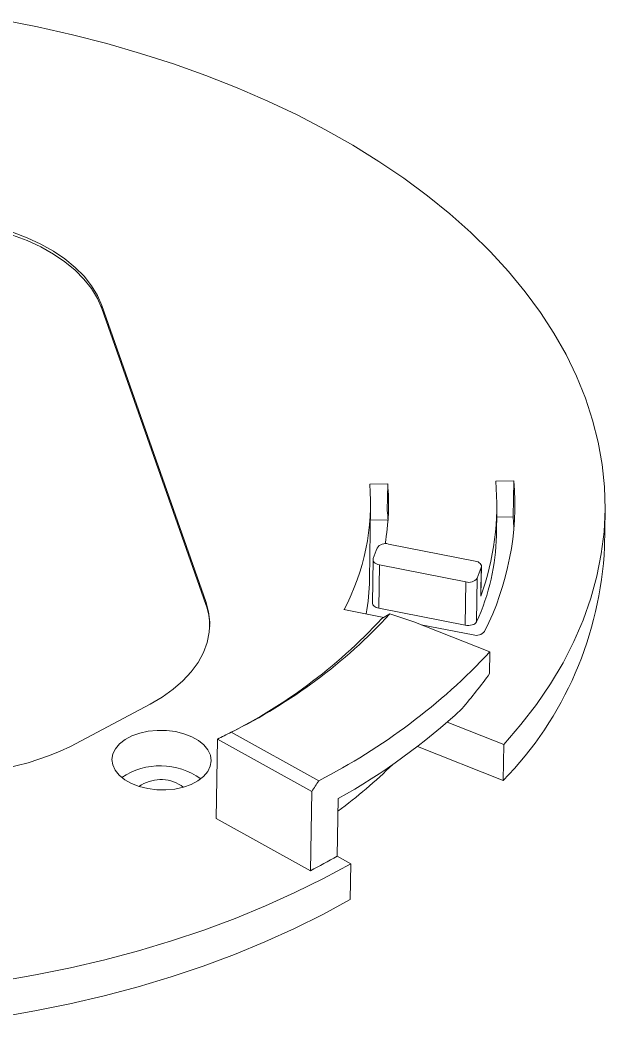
# Model space of a CAD drawing. Header units: inches. Extents: x 1848 to 4019, y 409 to 905.
# Drawn here: x 3776.84 to 3796.3, y 487.07 to 520.24 of the extents above; entities that cross this region are included whole.
import ezdxf

# ---------------------------------------------------------------- set-up
doc = ezdxf.new("R2010")
doc.units = ezdxf.units.IN

msp = doc.modelspace()

# ---------------------------------------------------------------- linework, layer by layer
at = {"color": 7, "linetype": 'Continuous', "lineweight": 15}
for p, q in [((3779.556, 510.74), (3779.555, 510.644)), ((3783.017, 500.799), (3779.555, 510.644)), ((3783.019, 500.895), (3779.556, 510.74)), ((3793.262, 504.91), (3792.663, 504.896)), ((3793.243, 503.712), (3793.262, 504.91)), ((3789.068, 504.811), (3788.469, 504.797)), ((3789.055, 503.92), (3789.068, 504.811)), ((3788.462, 501.629), (3788.499, 504.024)), ((3792.685, 503.083), (3792.699, 503.959)), ((3796.279, 502.705), (3796.298, 503.903)), ((3788.492, 503.601), (3789.079, 503.614)), ((3792.694, 503.699), (3793.243, 503.712)), ((3793.243, 503.712), (3793.269, 503.351)), ((3791.976, 502.24), (3789.097, 502.805)), ((3788.581, 502.285), (3788.559, 500.833)), ((3788.793, 502.109), (3788.77, 500.672)), ((3788.793, 502.109), (3791.665, 501.545)), ((3792.166, 501.07), (3792.181, 502.028)), ((3792.172, 501.106), (3792.187, 502.064)), ((3791.643, 500.108), (3791.665, 501.545)), ((3792.045, 501.672), (3792.023, 500.212)), ((3783.017, 500.799), (3783.019, 500.895)), ((3787.615, 500.623), (3788.938, 500.363)), ((3791.643, 500.108), (3788.77, 500.672)), ((3788.872, 500.326), (3789.141, 500.478)), ((3789.936, 500.216), (3789.141, 500.478)), ((3792.471, 499.216), (3789.936, 500.216)), ((3790.179, 500.12), (3791.912, 499.78)), ((3792.459, 498.497), (3792.471, 499.216)), ((3778.516, 496.07), (3781.164, 497.479)), ((3792.932, 496.141), (3791.05, 496.884)), ((3783.862, 496.544), (3786.773, 494.931)), ((3783.403, 496.313), (3783.362, 493.678)), ((3786.544, 494.573), (3783.403, 496.313)), ((3790.056, 496.071), (3792.914, 494.943)), ((3792.932, 496.141), (3792.914, 494.943)), ((3782.196, 494.775), (3782.27, 494.717)), ((3786.544, 494.573), (3786.502, 491.938)), ((3787.42, 494.336), (3787.391, 492.42)), ((3783.362, 493.678), (3786.502, 491.938)), ((3787.391, 492.42), (3787.837, 492.172)), ((3787.818, 490.975), (3787.837, 492.172))]:
    msp.add_line(p, q, dxfattribs=at)
at = {"color": 7, "linetype": 'Continuous', "lineweight": 15, "flags": 128}
for points in [[(3776.236, 520.239), (3777.418, 520.008), (3778.583, 519.745), (3779.728, 519.452), (3780.851, 519.128), (3781.949, 518.774), (3783.021, 518.391), (3784.064, 517.98), (3785.076, 517.542), (3786.055, 517.077), (3787, 516.587), (3787.907, 516.071), (3788.776, 515.533), (3789.605, 514.971), (3790.392, 514.389), (3791.135, 513.786), (3791.832, 513.164), (3792.484, 512.524), (3793.088, 511.868), (3793.642, 511.197), (3794.147, 510.512), (3794.6, 509.815), (3795.001, 509.106), (3795.35, 508.388), (3795.645, 507.662), (3795.885, 506.929), (3796.072, 506.191), (3796.203, 505.449), (3796.278, 504.705), (3796.299, 503.96), (3796.264, 503.216), (3796.173, 502.474), (3796.028, 501.736), (3795.827, 501.003), (3795.572, 500.277), (3795.263, 499.559), (3794.9, 498.851), (3794.485, 498.153), (3794.018, 497.468), (3793.5, 496.797), (3792.932, 496.141)], [(3775.542, 513.464), (3776.076, 513.337), (3776.589, 513.18), (3777.075, 512.995), (3777.53, 512.783), (3777.951, 512.547), (3778.333, 512.287), (3778.673, 512.008), (3778.967, 511.711), (3779.214, 511.398), (3779.411, 511.074), (3779.556, 510.74)], [(3779.555, 510.644), (3779.41, 510.978), (3779.213, 511.303), (3778.966, 511.615), (3778.671, 511.912), (3778.331, 512.192), (3777.949, 512.451), (3777.529, 512.687), (3777.073, 512.899), (3776.587, 513.084), (3776.075, 513.241), (3775.541, 513.368)], [(3788.589, 502.324), (3788.582, 502.291), (3788.585, 502.257), (3788.598, 502.224), (3788.621, 502.193), (3788.654, 502.165), (3788.694, 502.141), (3788.741, 502.122), (3788.793, 502.109)], [(3792.181, 502.028), (3792.187, 502.061), (3792.184, 502.095), (3792.17, 502.127), (3792.146, 502.158), (3792.114, 502.185), (3792.074, 502.208), (3792.027, 502.227), (3791.976, 502.24)], [(3783.019, 500.895), (3783.111, 500.554), (3783.149, 500.211), (3783.132, 499.868), (3783.062, 499.528), (3782.938, 499.193), (3782.761, 498.868), (3782.534, 498.555), (3782.258, 498.257), (3781.936, 497.977), (3781.57, 497.716), (3781.164, 497.479)], [(3792.172, 501.106), (3792.172, 501.103), (3792.166, 501.07)], [(3780.32, 494.964), (3780.544, 494.838), (3780.802, 494.738), (3781.085, 494.668), (3781.384, 494.63), (3781.688, 494.626), (3781.988, 494.655), (3782.272, 494.718), (3782.532, 494.811), (3782.758, 494.931), (3782.943, 495.075), (3783.081, 495.237), (3783.166, 495.412), (3783.196, 495.594), (3783.17, 495.777), (3783.088, 495.954), (3782.954, 496.12), (3782.772, 496.269), (3782.549, 496.395), (3782.291, 496.495), (3782.008, 496.566), (3781.709, 496.603), (3781.404, 496.607), (3781.105, 496.578), (3780.82, 496.516), (3780.56, 496.423), (3780.334, 496.302), (3780.149, 496.159), (3780.011, 495.996), (3779.926, 495.821), (3779.896, 495.639), (3779.923, 495.456), (3780.004, 495.279), (3780.138, 495.113), (3780.32, 494.964)], [(3787.837, 492.172), (3786.929, 491.679), (3785.984, 491.21), (3785.005, 490.767), (3783.993, 490.352), (3782.95, 489.965), (3781.88, 489.606), (3780.782, 489.277), (3779.661, 488.978), (3778.518, 488.71), (3777.355, 488.473), (3776.174, 488.267)], [(3787.818, 490.975), (3786.91, 490.481), (3785.965, 490.012), (3784.986, 489.57), (3783.974, 489.154), (3782.932, 488.767), (3781.861, 488.409), (3780.764, 488.079), (3779.642, 487.78), (3778.499, 487.512), (3777.336, 487.275), (3776.156, 487.07)]]:
    msp.add_lwpolyline(points, dxfattribs=at)
at = {"color": 7, "linetype": 'Continuous', "lineweight": 15}
for centre, radius, start, end in [((3783.82, 504.099), 8.878, 340.0505, 5.1489), ((3783.99, 504.109), 9.306, 333.09, 4.9362), ((3780.974, 504.156), 7.523, 331.9856, 4.8896), ((3781.671, 504.131), 7.428, 349.7878, 5.258), ((3780.936, 505.28), 8.204, 338.8817, 341.465), ((3788.995, 502.484), 0.338, 72.2936, 146.0555), ((3784.377, 503.255), 11.916, 315.7644, 357.3526), ((3782.993, 505.315), 9.758, 338.0768, 340.3147), ((3781.241, 501.743), 7.222, 349.9143, 359.0938), ((3791.767, 501.875), 0.345, 252.8895, 323.8756), ((3780.902, 500.043), 2.246, 0.4627, 19.6646), ((3775.762, 512.476), 17.875, 295.8903, 317.1774), ((3775.932, 512.696), 17.993, 296.1482, 317.2317), ((3792.012, 500.12), 0.355, 253.6255, 321.0617), ((3777.248, 513.529), 20.895, 297.1209, 316.7641), ((3776.965, 513.064), 21.449, 299.1742, 312.82), ((3774.573, 504.274), 9.103, 257.785, 295.6669), ((3781.507, 493.105), 2.322, 54.5811, 123.6329), ((3777.34, 507.569), 16.965, 306.4282, 314.5299), ((3781.521, 493.698), 1.271, 57.9236, 124.8922), ((3774.356, 515.401), 26.42, 297.3703, 299.5613)]:
    msp.add_arc(centre, radius, start, end, dxfattribs=at)
for centre, major_axis, ratio, start_param, end_param in [((3768.695, 503.938), (20.386, -0.89), 0.534592, 0.049651, 0.079852), ((3768.695, 503.938), (23.984, -1.047), 0.534592, 6.070843, 6.298176), ((3788.859, 500.822), (0.3, -0.013), 0.534592, 3.156583, 4.436713), ((3791.731, 500.259), (0.3, -0.013), 0.534592, 4.436713, 6.070843), ((3768.731, 506.234), (26.92, 3.418), 0.707515, 5.627536, 5.694263), ((3768.781, 509.458), (18.405, 33.455), 0.599619, 4.594792, 4.605971)]:
    msp.add_ellipse(centre, major_axis=major_axis, ratio=ratio, start_param=start_param, end_param=end_param, dxfattribs=at)
msp.add_open_spline([(3783.403, 496.313), (3783.556, 496.39), (3783.709, 496.467), (3783.862, 496.544)], degree=3, dxfattribs=at)

doc.saveas('drawing.dxf')
